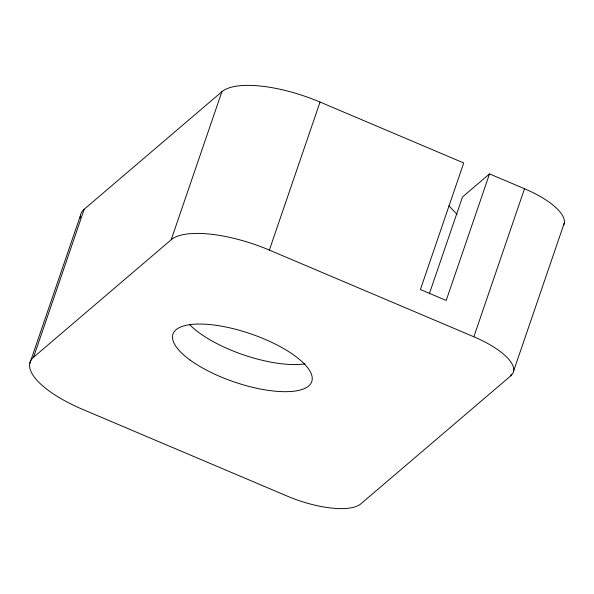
<?xml version="1.0" encoding="UTF-8"?>
<svg xmlns="http://www.w3.org/2000/svg" width="594" height="594" viewBox="0 0 594 594"><rect width="100%" height="100%" fill="white"/><g stroke="black" fill="none" stroke-linecap="round" stroke-linejoin="round"><path stroke-width="0.89" d="M29.7 363.751L80.383 215.719M511.345 374.123L510.751 375.868L360.84 503.853A61.123 21.206 18.9 0 1 287.214 496.101L82.737 409.415A81.497 28.274 18.9 0 1 33.524 357.284L84.207 209.244L221.881 91.714A81.497 28.274 18.9 0 1 320.04 102.049L463.728 162.964L420.404 289.516L446.198 300.453L489.523 173.901L524.524 188.736A61.123 21.206 18.9 0 1 563.357 225.594M33.524 357.284L171.198 239.746L221.881 91.714M171.198 239.746A81.497 28.274 18.9 0 1 269.357 250.089L320.04 102.049M429.306 293.867L462.474 196.993L489.523 173.901M510.751 375.868A61.123 21.206 18.9 0 0 473.841 336.776L524.524 188.736M513.617 371.02L564.3 222.98M269.357 250.089L473.841 336.776M448.893 205.776L457.083 214.456M304.952 363.847A73.344 25.445 18.9 0 1 189.731 324.74M80.264 218.013A81.497 28.274 18.9 0 1 84.207 209.244M190.132 360.09A73.344 25.445 18.9 0 0 308.687 385.981A73.344 25.445 18.9 0 0 228.282 327.524A73.344 25.445 18.9 0 0 190.132 360.09"/></g></svg>
